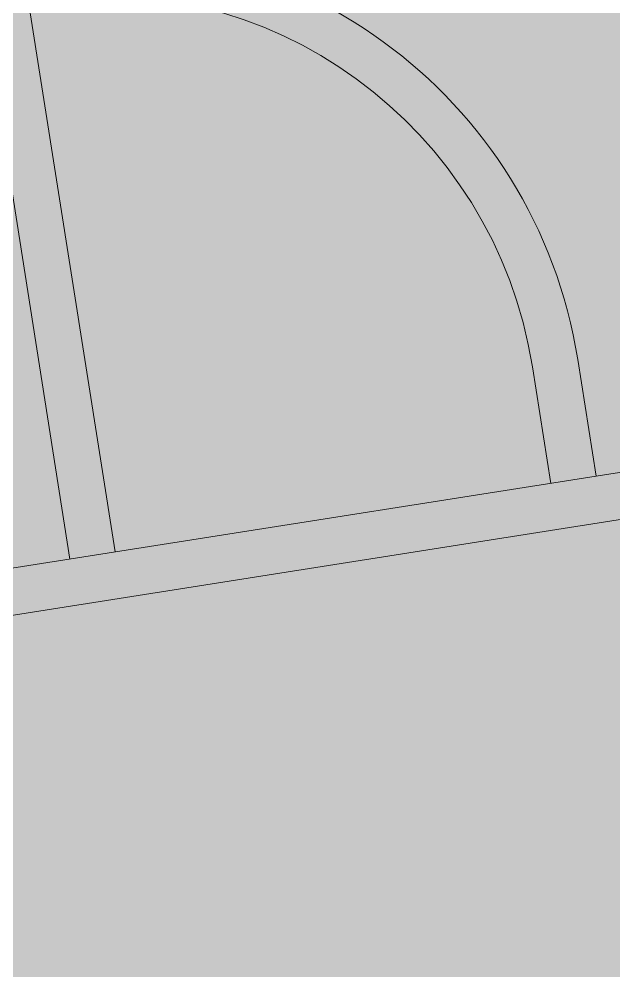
# Model space of a CAD drawing. Header units: metres. Extents: x -490 to 202, y -217 to 332.
# Drawn here: x -80.01 to -76.12, y 11.53 to 17.75 of the extents above; entities that cross this region are included whole.
import ezdxf

# ---------------------------------------------------------------- set-up
doc = ezdxf.new("R2010")
doc.units = ezdxf.units.M
doc.layers.add('A-DETL-GENF', color=7, linetype='Continuous', lineweight=9)
doc.layers.add('A-GENM', color=7, linetype='Continuous', lineweight=9)
doc.layers.add('Amenidades_dwg', color=8, linetype='Continuous', lineweight=9, true_color=0x767676)

# ---------------------------------------------------------------- blocks, each defined once
blk = doc.blocks.new('Amenidades_dwg_Cancha Polideportiva - Cancha Polideportiva-1684638-Planimetría general-1839762-PLANTA DE MURO PERIMETRAL')
at = {"layer": 'A-GENM'}
for p, q in [((-13.6952, -1.897), (-10.0413, -1.897)), ((-12.9233, -4.779), (-13.6952, -4.779)), ((-13.6952, -5.079), (-12.9233, -5.079))]:
    blk.add_line(p, q, dxfattribs=at)
at = {"layer": 'A-GENM', "flags": 128}
blk.add_lwpolyline([(-14, -7.5), (14, -7.5), (14, 7.5), (-14, 7.5)], close=True, dxfattribs=at)
for points in [[(-13.6952, 0.05), (-13.6952, 7.1952), (-0.1548, 7.1952), (-0.1548, -7.1945), (-13.6952, -7.1945), (-13.6952, -0.0499)], [(-13.6952, 1.803), (-10.0413, 1.803), (-10.0413, -1.597), (-13.6952, -1.597)]]:
    blk.add_lwpolyline(points, dxfattribs=at)
at = {"layer": 'A-GENM'}
for centre, radius, end in [((-13.317, -0.897), 5.9328, 350.29811), ((-13.317, -0.897), 5.6758, 349.85222), ((-12.9233, -1.897), 2.882, 360), ((-12.9233, -1.897), 3.182, 360)]:
    blk.add_arc(centre, radius, 270, end, dxfattribs=at)
blk = doc.blocks.new('Amenidades_dwg-1839743-PLANTA DE MURO PERIMETRAL')
at = {"rotation": 98.95276774337444}
blk.add_blockref('Amenidades_dwg_Cancha Polideportiva - Cancha Polideportiva-1684638-Planimetría general-1839762-PLANTA DE MURO PERIMETRAL', (-83.3887, 27.5014), dxfattribs=at)

msp = doc.modelspace()

# ---------------------------------------------------------------- hatches: boundary and pattern name
at = {"layer": 'A-DETL-GENF', "true_color": 0xffe8f3}
msp.add_hatch(color=7, dxfattribs=at).paths.add_polyline_path([(-113.2618, 7.7778), (-74.8172, 10.1471), (-71.3734, 10.3558), (-76.9167, 10.1467), (-83.5432, 9.7582), (-88.0235, 9.8611), (-89.6355, 11.2891), (-89.6355, 11.4891), (-89.4355, 11.4803), (-89.4355, 11.3124), (-87.9651, 10.0098), (-83.5405, 9.9084), (-76.6939, 10.3054), (-70.8946, 10.5245), (-75.2628, 38.2845), (-69.2122, 39.2377), (-74.1267, 70.4328), (-121.7975, 62.9228), (-113.2213, 8.4845), (-102.3065, 9.4266), (-94.2227, 10.9128), (-94.1854, 11.1011), (-94.2325, 11.1011), (-94.2289, 11.3011), (-94.0325, 11.2972), (-94.0434, 11.0462), (-94.0975, 10.7731), (-102.3265, 9.2724), (-113.1979, 8.336), (-113.1349, 7.936), (-113.2853, 7.9267)])

# ---------------------------------------------------------------- block references
at = {"layer": 'Amenidades_dwg', "color": 18, "true_color": 0x260000}
msp.add_blockref('Amenidades_dwg-1839743-PLANTA DE MURO PERIMETRAL', (0, 0), dxfattribs=at)

doc.saveas('drawing.dxf')
